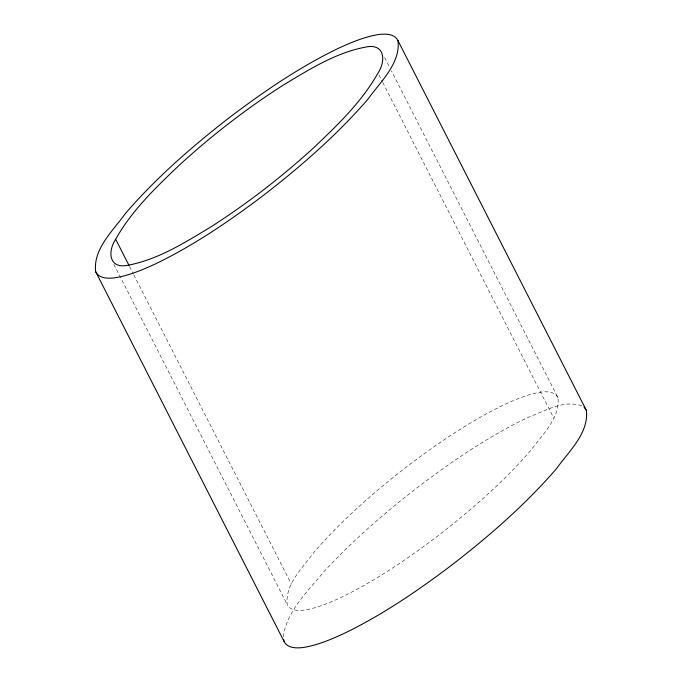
<?xml version="1.0" encoding="UTF-8"?>
<svg xmlns="http://www.w3.org/2000/svg" width="682" height="682" viewBox="0 0 682 682"><rect width="100%" height="100%" fill="white"/><g stroke="black" fill="none" stroke-linecap="round" stroke-linejoin="round"><path stroke-width="0.51" stroke-dasharray="3.41 2.56" d="M283.166 636.869C286.952 610.782 307.846 591.294 323.814 571.78C352.858 540.366 385.296 512.25 419.174 486.172C453.138 460.521 488.568 436.403 526.99 417.878C544.117 411.408 563.852 399.098 582.428 406.088M557.97 397.683C554.995 391.425 547.058 391.459 541.133 392.082C528.405 394.034 516.444 399.115 504.799 404.417C470.392 421.007 438.662 442.601 408.245 465.576C374.461 491.662 342.04 519.855 314.061 552.181C303.021 567.612 284.923 583.911 287.19 604.516C290.157 610.782 298.094 610.748 304.019 610.126C316.746 608.165 328.707 603.093 340.352 597.79C374.759 581.2 406.489 559.607 436.915 536.632C470.691 510.545 503.111 482.353 531.09 450.026C542.13 434.596 560.229 418.296 557.97 397.683L391.383 70.749M384.622 57.476L389.448 66.955M378.936 74.952L382.278 81.516M382.755 82.454L553.733 418.023M129.512 266.423L133.331 273.917M133.808 274.855L291.419 584.184M113.843 264.318L287.19 604.516"/><path stroke-width="1.02" d="M115.659 239.237C107.338 251.863 109.035 269.433 128.259 265.179C158.198 259.475 184.566 242.749 210.312 227.259C247.02 203.816 281.581 177.039 313.746 147.687C337.488 125.096 361.792 101.916 377.981 73.076C386.302 60.451 384.605 42.881 365.382 47.135C335.433 52.846 309.074 69.573 283.328 85.062C246.62 108.506 212.059 135.275 179.886 164.626C156.144 187.218 131.848 210.397 115.659 239.237L129.034 265.486M397.99 40.681C394.673 33.691 385.816 33.733 379.201 34.424C364.989 36.606 351.631 42.275 338.63 48.2C300.208 66.717 264.778 90.834 230.814 116.494C193.1 145.616 156.894 177.09 125.65 213.185C113.536 230.243 92.905 248.828 95.642 271.632L284.01 641.319C287.327 648.309 296.184 648.267 302.799 647.576C317.011 645.394 330.369 639.725 343.37 633.8C381.792 615.283 417.222 591.166 451.186 565.506C488.9 536.384 525.106 504.91 556.35 468.815C568.464 451.757 589.095 433.172 586.358 410.368L397.99 40.681C400.726 63.486 380.104 82.07 367.982 99.129C336.738 135.224 300.54 166.698 262.826 195.828C228.862 221.48 193.432 245.597 155.01 264.122C142.001 270.038 128.651 275.707 114.44 277.889C107.824 278.588 98.958 278.623 95.642 271.632M583.997 406.975L586.358 410.368M283.669 639.537L284.01 641.319"/></g></svg>
